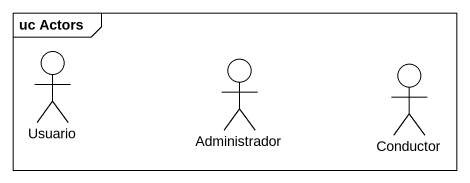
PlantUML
@startuml
mainframe uc Actors
actor Usuario
actor Administrador
actor Conductor
@enduml
